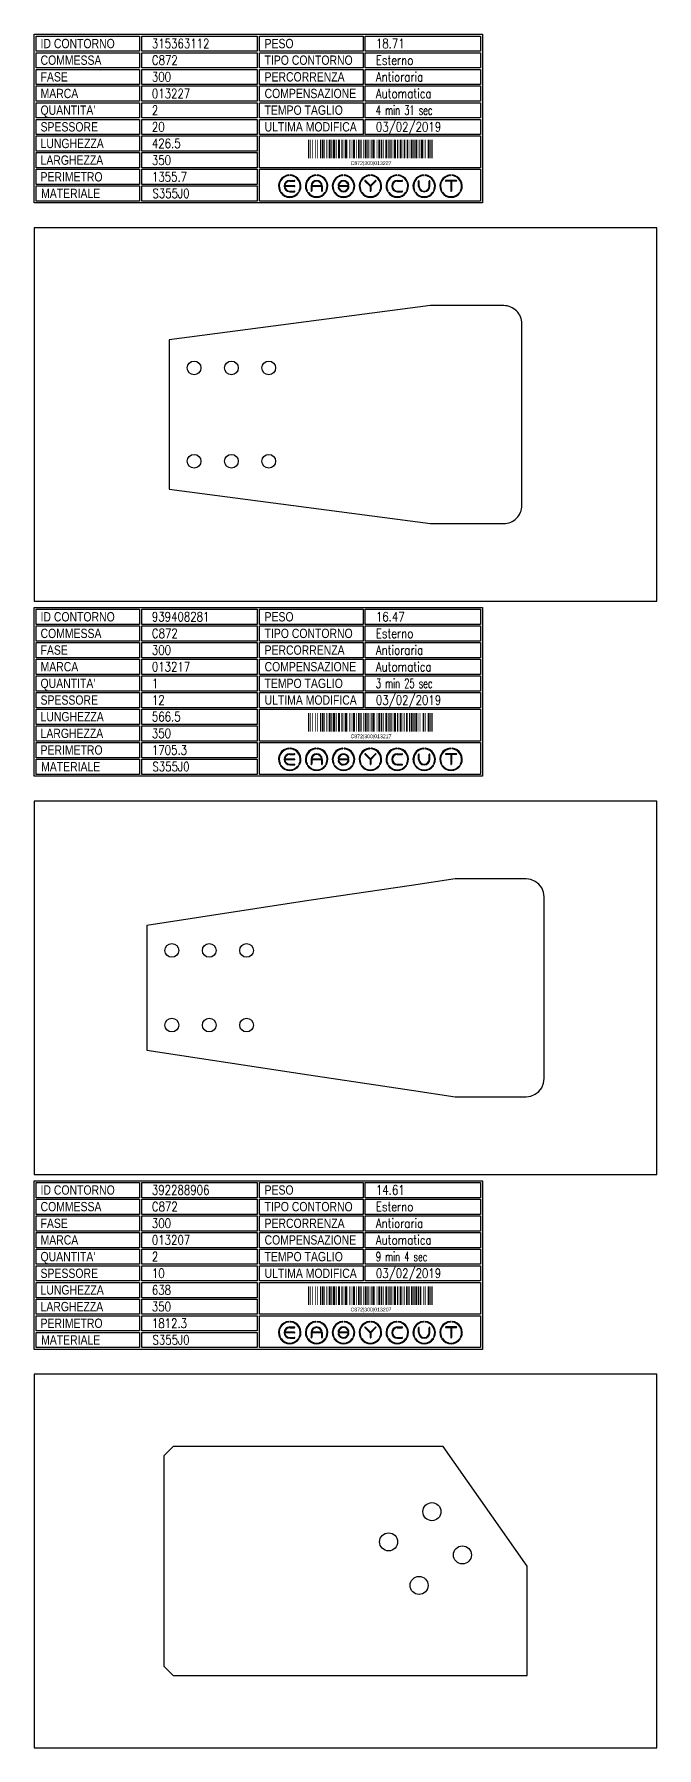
# Model space of a CAD drawing. Header units: millimetres. Extents: x 10000 to 53102, y 10000 to 35064.
# Drawn here: x 10000 to 11000, y 26175 to 28928 of the extents above; entities that cross this region are included whole.
import ezdxf
from ezdxf.enums import TextEntityAlignment as Align

# ---------------------------------------------------------------- set-up
doc = ezdxf.new("R2010")
doc.units = ezdxf.units.MM
doc.styles.add('EasyCutStyle', font='romans.shx', dxfattribs={"width": 0.8})
doc.styles.add('EasyCutStyle1', font='arial.ttf', dxfattribs={"width": 0.8})

# ---------------------------------------------------------------- blocks, each defined once
blk = doc.blocks.new('BlockShape01')
at = {"color": 253}
blk.add_lwpolyline([(0, 0), (720, 0), (720, -271), (0, -271)], close=True, dxfattribs=at)
at = {"color": 2}
for points in [[(3, -2.9), (169.3, -2.9), (169.3, -27.3), (3, -27.3)], [(3, -2.9), (169.3, -2.9), (169.3, -27.3), (3, -27.3)], [(361.9, -2.9), (528.3, -2.9), (528.3, -27.3), (361.9, -27.3)], [(3, -29.6), (169.3, -29.6), (169.3, -54), (3, -54)], [(361.9, -29.6), (528.3, -29.6), (528.3, -54), (361.9, -54)], [(3, -56.4), (169.3, -56.4), (169.3, -80.8), (3, -80.8)], [(361.9, -56.4), (528.3, -56.4), (528.3, -80.8), (361.9, -80.8)], [(3, -83.1), (169.3, -83.1), (169.3, -107.6), (3, -107.6)], [(3, -109.9), (169.3, -109.9), (169.3, -134.3), (3, -134.3)], [(361.9, -83.1), (528.3, -83.1), (528.3, -107.6), (361.9, -107.6)], [(361.9, -109.9), (528.3, -109.9), (528.3, -134.3), (361.9, -134.3)], [(3, -136.7), (169.3, -136.7), (169.3, -161.1), (3, -161.1)], [(361.9, -136.7), (528.3, -136.7), (528.3, -161.1), (361.9, -161.1)], [(3, -163.4), (169.3, -163.4), (169.3, -187.9), (3, -187.9)], [(3, -190.2), (169.3, -190.2), (169.3, -214.6), (3, -214.6)], [(3, -217), (169.3, -217), (169.3, -241.4), (3, -241.4)], [(3, -243.7), (169.3, -243.7), (169.3, -268.1), (3, -268.1)]]:
    blk.add_lwpolyline(points, close=True, dxfattribs=at)
at = {"color": 1}
for points in [[(172.7, -2.9), (358.1, -2.9), (358.1, -27.3), (172.7, -27.3)], [(531.6, -2.9), (717, -2.9), (717, -27.3), (531.6, -27.3)], [(172.7, -29.6), (358.1, -29.6), (358.1, -54), (172.7, -54)], [(531.6, -29.6), (717, -29.6), (717, -54), (531.6, -54)], [(172.7, -56.4), (358.1, -56.4), (358.1, -80.8), (172.7, -80.8)], [(531.6, -56.4), (717, -56.4), (717, -80.8), (531.6, -80.8)], [(172.7, -83.1), (358.1, -83.1), (358.1, -107.6), (172.7, -107.6)], [(172.7, -109.9), (358.1, -109.9), (358.1, -134.3), (172.7, -134.3)], [(531.6, -83.1), (717, -83.1), (717, -107.6), (531.6, -107.6)], [(531.6, -109.9), (717, -109.9), (717, -134.3), (531.6, -134.3)], [(172.7, -136.7), (358.1, -136.7), (358.1, -161.1), (172.7, -161.1)], [(531.6, -136.7), (717, -136.7), (717, -161.1), (531.6, -161.1)], [(172.7, -163.4), (358.1, -163.4), (358.1, -187.9), (172.7, -187.9)], [(361.9, -163.4), (717, -163.4), (717, -214.6), (361.9, -214.6)], [(172.7, -190.2), (358.1, -190.2), (358.1, -214.6), (172.7, -214.6)], [(172.7, -217), (358.1, -217), (358.1, -241.4), (172.7, -241.4)], [(361.9, -217), (717, -217), (717, -268.1), (361.9, -268.1)], [(172.7, -243.7), (358.1, -243.7), (358.1, -268.1), (172.7, -268.1)]]:
    blk.add_lwpolyline(points, close=True, dxfattribs=at)
at = {"color": 161, "style": 'EasyCutStyle1', "width": 0.8}
for s, p in [('ID CONTORNO', (10.1, -22.4)), ('PESO', (370, -22.4)), ('COMMESSA', (10.1, -49.1)), ('TIPO CONTORNO', (370, -49.1)), ('FASE', (10.1, -75.9)), ('PERCORRENZA', (370, -75.9)), ('MARCA', (10.1, -102.6)), ('COMPENSAZIONE', (370, -102.6)), ("QUANTITA'", (10.1, -129.4)), ('TEMPO TAGLIO', (370, -129.4)), ('SPESSORE', (10.1, -156.2)), ('ULTIMA MODIFICA', (370, -156.2)), ('LUNGHEZZA', (10.1, -182.9)), ('LARGHEZZA', (10.1, -209.7)), ('PERIMETRO', (10.1, -236.5)), ('MATERIALE', (11, -263.2))]:
    blk.add_text(s, height=15, dxfattribs=at).set_placement(p)
at = {"style": 'EasyCutStyle'}
for tag, p, width in [('IDSHAPE', (188.9, -22.4), 0.8), ('WEIGTHSHAPE', (548.8, -22.4), 0.8), ('ORDERSHAPE', (188.9, -49.1), 0.8), ('TYPESHAPE', (548.8, -49.1), 0.8), ('PHASESHAPE', (188.9, -75.9), 0.8), ('JOUSHAPE', (548.8, -75.9), 0.8), ('MKSHAPE', (188.9, -102.6), 0.8), ('COMPSHAPE', (548.8, -102.6), 0.8), ('QTASHAPE', (188.9, -129.4), 0.8), ('TIMECUTSHAPE', (548.8, -129.4), 0.65), ('TKSHAPE', (188.9, -156.2), 0.8), ('LASTMODIFYSHAPE', (548.8, -156.2), 0.8), ('LENGTHSHAPE', (188.9, -182.9), 0.8), ('HEIGHTSHAPE', (188.9, -209.7), 0.8), ('PERIMETERSHAPE', (188.9, -236.5), 0.8), ('MATSHAPE', (189.8, -263.2), 0.8)]:
    blk.add_attdef(tag, p, '', height=15, dxfattribs=dict(at, width=width))
blk = doc.blocks.new('Logo')
for color, points in [(140, [(-144.9, -7.2, -1), (-145.9, -7.6, -0.520567), (-131.2, 17.9, -1), (-131.1, 16.9, 0.520567)]), (256, [(-121.7, 0.5), (-137.5, 0.5, -0.394366), (-129.6, 7.9), (-121.7, 7.9, 1), (-121.7, 9), (-129.6, 9, 1), (-129.6, -9), (-121.7, -9, 1), (-121.7, -7.9), (-129.6, -7.9, -0.394366), (-137.5, -0.5), (-121.7, -0.5, 1)]), (140, [(-114.3, -7.2, 1), (-113.3, -7.6, 0.520567), (-128, 17.9, 0.916853), (-128.2, 16.9, 0.043377), (-128.1, 16.9, -0.520567)]), (140, [(-101.7, -7.2, -1), (-102.7, -7.6, -0.520567), (-88, 17.9, -1), (-87.9, 16.9, 0.520567)]), (140, [(-71.1, -7.2, 1), (-70.1, -7.6, 0.520567), (-84.8, 17.9, 1), (-84.9, 16.9, -0.520567)]), (140, [(-58.5, -7.2, -1), (-59.5, -7.6, -0.520567), (-44.8, 17.9, -1), (-44.7, 16.9, 0.520567)]), (256, [(-36.6, -0.5, -0.486114), (-35.5, -1.9, -0.776377), (-50.9, -2, 1), (-51.9, -2.3, 0.776377), (-34.5, -2.1, 0.486114), (-36.6, 0.5), (-49.8, 0.5, -0.486114), (-50.9, 1.9, -0.776377), (-35.5, 2, 1), (-34.5, 2.3, 0.776377), (-51.9, 2.1, 0.486114), (-49.8, -0.5)]), (140, [(-27.9, -7.2, 1), (-26.9, -7.6, 0.520567), (-41.6, 17.9, 1), (-41.7, 16.9, -0.520567)]), (140, [(-15.3, -7.2, -1), (-16.3, -7.6, -0.520567), (-1.6, 17.9, -1), (-1.5, 16.9, 0.520567)]), (256, [(0, 0.8), (-8.1, 8.8, 1), (-8.8, 8.1), (-0.5, -0.2), (-0.5, -7.9, 1), (0.5, -7.9), (0.5, -0.2), (8.8, 8.1, 1), (8.1, 8.8)]), (140, [(15.3, -7.2, 1), (16.3, -7.6, 0.520567), (1.6, 17.9, 1), (1.5, 16.9, -0.520567)]), (140, [(27.9, -7.2, -1), (26.9, -7.6, -0.520567), (41.6, 17.9, -1), (41.7, 16.9, 0.520567)]), (256, [(43.2, -9), (51.1, -9, 1), (51.1, -7.9), (43.2, -7.9, -1), (43.2, 7.9), (51.1, 7.9, 1), (51.1, 9), (43.2, 9, 1)]), (140, [(58.5, -7.2, 1), (59.5, -7.6, 0.520567), (44.8, 17.9, 1), (44.7, 16.9, -0.520567)]), (140, [(71.1, -7.2, -1), (70.1, -7.6, -0.520567), (84.8, 17.9, -1), (84.9, 16.9, 0.520567)]), (256, [(78.5, 0), (78.5, 7.9, 1), (77.4, 7.9), (77.4, 0, 1), (95.4, 0), (95.4, 7.9, 1), (94.3, 7.9), (94.3, 0, -1)]), (140, [(101.7, -7.2, 1), (102.7, -7.6, 0.520567), (88, 17.9, 1), (87.9, 16.9, -0.520567)]), (140, [(114.3, -7.2, -1), (113.3, -7.6, -0.520567), (128, 17.9, -1), (128.1, 16.9, 0.520567)]), (256, [(121.1, 9, 1), (121.1, 7.9), (129.1, 7.9), (129.1, -7.9, 1), (130.1, -7.9), (130.1, 7.9), (138.1, 7.9, 1), (138.1, 9)]), (140, [(144.9, -7.2, 1), (145.9, -7.6, 0.520567), (131.2, 17.9, 1), (131.1, 16.9, -0.520567)]), (140, [(-114.9, -10.3, 1), (-115.7, -9.7, -0.520567), (-143.5, -9.7, 1), (-144.3, -10.3, 0.520567)]), (140, [(-71.7, -10.3, 1), (-72.5, -9.7, -0.520567), (-100.3, -9.7, 1), (-101.1, -10.3, 0.520567)]), (140, [(-28.5, -10.3, 1), (-29.3, -9.7, -0.520567), (-57.1, -9.7, 1), (-57.9, -10.3, 0.520567)]), (140, [(14.7, -10.3, 1), (13.9, -9.7, -0.520567), (-13.9, -9.7, 1), (-14.7, -10.3, 0.520567)]), (140, [(57.9, -10.3, 1), (57.1, -9.7, -0.520567), (29.3, -9.7, 1), (28.5, -10.3, 0.520567)]), (140, [(101.1, -10.3, 1), (100.3, -9.7, -0.520567), (72.5, -9.7, 1), (71.7, -10.3, 0.520567)]), (140, [(144.3, -10.3, 1), (143.5, -9.7, -0.520567), (115.7, -9.7, 1), (114.9, -10.3, 0.520567)])]:
    blk.add_hatch(color=color).paths.add_polyline_path(points)
h = blk.add_hatch(color=256)
h.paths.add_polyline_path([(-78.5, -0.5), (-78.5, -7.9, 1), (-77.4, -7.9), (-77.4, 0, 1), (-95.4, 0), (-95.4, -7.9, 1), (-94.3, -7.9), (-94.3, -0.5)])
h.paths.add_polyline_path([(-94.3, 0.5, -0.933992), (-78.5, 0.5)], flags=16)
for p, q in [((-121.7, 0.5), (-137.5, 0.5)), ((-129.6, 9), (-121.7, 9)), ((-129.6, 7.9), (-121.7, 7.9)), ((-95.4, 0), (-95.4, -7.9)), ((-78.5, 0.5), (-94.3, 0.5)), ((-77.4, 0), (-77.4, -7.9)), ((-36.6, 0.5), (-49.8, 0.5)), ((-0.5, -0.2), (-8.8, 8.1)), ((0, 0.8), (-8.1, 8.8)), ((0, 0.8), (8.1, 8.8)), ((0.5, -0.2), (8.8, 8.1)), ((43.2, 9), (51.1, 9)), ((43.2, 7.9), (51.1, 7.9)), ((77.4, 0), (77.4, 7.9)), ((78.5, 0), (78.5, 7.9)), ((94.3, 0), (94.3, 7.9)), ((95.4, 0), (95.4, 7.9)), ((138.1, 9), (121.1, 9)), ((129.1, 7.9), (121.1, 7.9)), ((129.1, 7.9), (129.1, -7.9)), ((130.1, 7.9), (130.1, -7.9)), ((138.1, 7.9), (130.1, 7.9)), ((-121.7, -0.5), (-137.5, -0.5)), ((-129.6, -7.9), (-121.7, -7.9)), ((-129.6, -9), (-121.7, -9)), ((-94.3, -0.5), (-94.3, -7.9)), ((-78.5, -0.5), (-94.3, -0.5)), ((-78.5, -0.5), (-78.5, -7.9)), ((-36.6, -0.5), (-49.8, -0.5)), ((-0.5, -0.2), (-0.5, -7.9)), ((0.5, -0.2), (0.5, -7.9)), ((43.2, -7.9), (51.1, -7.9)), ((43.2, -9), (51.1, -9))]:
    blk.add_line(p, q)
at = {"color": 140}
for centre, radius, start, end in [((-129.6, 0), 18, 95, 205), ((-129.6, 0), 16.9, 95, 205), ((-131.1, 17.4), 0.54, 275, 95), ((-128.1, 17.4), 0.54, 85, 265), ((-129.6, 0), 16.9, 335, 85), ((-129.6, 0), 18, 335, 85), ((-86.4, 0), 18, 95, 205), ((-86.4, 0), 16.9, 95, 205), ((-87.9, 17.4), 0.54, 275, 95), ((-84.9, 17.4), 0.54, 85, 265), ((-86.4, 0), 16.9, 335, 85), ((-86.4, 0), 18, 335, 85), ((-43.2, 0), 18, 95, 205), ((-43.2, 0), 16.9, 95, 205), ((-44.7, 17.4), 0.54, 275, 95), ((-41.7, 17.4), 0.54, 85, 265), ((-43.2, 0), 16.9, 335, 85), ((-43.2, 0), 18, 335, 85), ((0, 0), 18, 95, 205), ((0, 0), 16.9, 95, 205), ((-1.5, 17.4), 0.54, 275, 95), ((1.5, 17.4), 0.54, 85, 265), ((0, 0), 16.9, 335, 85), ((0, 0), 18, 335, 85), ((43.2, 0), 18, 95, 205), ((43.2, 0), 16.9, 95, 205), ((41.7, 17.4), 0.54, 275, 95), ((44.7, 17.4), 0.54, 85, 265), ((43.2, 0), 16.9, 335, 85), ((43.2, 0), 18, 335, 85), ((86.4, 0), 18, 95, 205), ((86.4, 0), 16.9, 95, 205), ((84.9, 17.4), 0.54, 275, 95), ((87.9, 17.4), 0.54, 85, 265), ((86.4, 0), 16.9, 335, 85), ((86.4, 0), 18, 335, 85), ((129.6, 0), 18, 95, 205), ((129.6, 0), 16.9, 95, 205), ((128.1, 17.4), 0.54, 275, 95), ((131.1, 17.4), 0.54, 85, 265), ((129.6, 0), 16.9, 335, 85), ((129.6, 0), 18, 335, 85), ((-145.4, -7.4), 0.54, 205, 25), ((-143.9, -10), 0.54, 35, 215), ((-129.6, 0), 18, 215, 325), ((-129.6, 0), 16.9, 215, 325), ((-115.3, -10), 0.54, 325, 145), ((-113.8, -7.4), 0.54, 155, 335), ((-102.2, -7.4), 0.54, 205, 25), ((-100.7, -10), 0.54, 35, 215), ((-86.4, 0), 18, 215, 325), ((-86.4, 0), 16.9, 215, 325), ((-72.1, -10), 0.54, 325, 145), ((-70.6, -7.4), 0.54, 155, 335), ((-59, -7.4), 0.54, 205, 25), ((-57.5, -10), 0.54, 35, 215), ((-43.2, 0), 18, 215, 325), ((-43.2, 0), 16.9, 215, 325), ((-28.9, -10), 0.54, 325, 145), ((-27.4, -7.4), 0.54, 155, 335), ((-15.8, -7.4), 0.54, 205, 25), ((-14.3, -10), 0.54, 35, 215), ((0, 0), 18, 215, 325), ((0, 0), 16.9, 215, 325), ((14.3, -10), 0.54, 325, 145), ((15.8, -7.4), 0.54, 155, 335), ((27.4, -7.4), 0.54, 205, 25), ((28.9, -10), 0.54, 35, 215), ((43.2, 0), 18, 215, 325), ((43.2, 0), 16.9, 215, 325), ((57.5, -10), 0.54, 325, 145), ((59, -7.4), 0.54, 155, 335), ((70.6, -7.4), 0.54, 205, 25), ((72.1, -10), 0.54, 35, 215), ((86.4, 0), 18, 215, 325), ((86.4, 0), 16.9, 215, 325), ((100.7, -10), 0.54, 325, 145), ((102.2, -7.4), 0.54, 155, 335), ((113.8, -7.4), 0.54, 205, 25), ((115.3, -10), 0.54, 35, 215), ((129.6, 0), 18, 215, 325), ((129.6, 0), 16.9, 215, 325), ((143.9, -10), 0.54, 325, 145), ((145.4, -7.4), 0.54, 155, 335)]:
    blk.add_arc(centre, radius, start, end, dxfattribs=at)
for centre, radius, start, end in [((-129.6, 0), 9, 90, 270), ((-129.6, 0), 7.92, 90, 176.0904), ((-121.7, 8.5), 0.54, 270, 90), ((-121.7, 0), 0.54, 270, 90), ((-86.4, 0), 9, 0, 180), ((-86.4, 0), 7.92, 3.9096, 176.0904), ((-49.8, 1.6), 2.16, 166.2998, 270), ((-43.2, 0), 9, 15, 166.2998), ((-43.2, 0), 7.92, 15, 166.2998), ((-49.8, 1.6), 1.08, 166.2998, 270), ((-36.6, -1.6), 2.16, 346.2998, 90), ((-35, 2.2), 0.54, 195, 15), ((-8.5, 8.5), 0.54, 45, 225), ((8.5, 8.5), 0.54, 315, 135), ((43.2, 0), 9, 90, 270), ((43.2, 0), 7.92, 90, 270), ((51.1, 8.5), 0.54, 270, 90), ((77.9, 7.9), 0.54, 0, 180), ((86.4, 0), 9, 180, 0), ((86.4, 0), 7.92, 180, 0), ((94.9, 7.9), 0.54, 0, 180), ((121.1, 8.5), 0.54, 90, 270), ((138.1, 8.5), 0.54, 270, 90), ((-129.6, 0), 7.92, 183.9096, 270), ((-121.7, -8.5), 0.54, 270, 90), ((-94.9, -7.9), 0.54, 180, 0), ((-77.9, -7.9), 0.54, 180, 0), ((-51.4, -2.2), 0.54, 15, 195), ((-43.2, 0), 9, 195, 346.2998), ((-43.2, 0), 7.92, 195, 346.2998), ((-36.6, -1.6), 1.08, 346.2998, 90), ((0, -7.9), 0.54, 180, 0), ((51.1, -8.5), 0.54, 270, 90), ((129.6, -7.9), 0.54, 180, 0)]:
    blk.add_arc(centre, radius, start, end)
blk = doc.blocks.new('392288906_128', base_point=(359, -345))
at = {"linetype": 'Continuous'}
for points, const_width in [([(360, -345), (360, -315)], 2), ([(362.5, -345), (362.5, -315)], 1), ([(365.5, -345), (365.5, -315)], 1), ([(370.5, -345), (370.5, -315)], 1), ([(374.5, -345), (374.5, -315)], 1), ([(379, -345), (379, -315)], 2), ([(382.5, -345), (382.5, -315)], 3), ([(385.5, -345), (385.5, -315)], 1), ([(389, -345), (389, -315)], 2), ([(393.5, -345), (393.5, -315)], 3), ([(397, -345), (397, -315)], 2), ([(400.5, -345), (400.5, -315)], 3), ([(404, -345), (404, -315)], 2), ([(408.5, -345), (408.5, -315)], 3), ([(412.5, -345), (412.5, -315)], 1), ([(414.5, -345), (414.5, -315)], 1), ([(416.5, -345), (416.5, -315)], 1), ([(420, -345), (420, -315)], 4), ([(426, -345), (426, -315)], 2), ([(429.5, -345), (429.5, -315)], 1), ([(432.5, -345), (432.5, -315)], 3), ([(436.5, -345), (436.5, -315)], 1), ([(440.5, -345), (440.5, -315)], 3), ([(444, -345), (444, -315)], 2), ([(447.5, -345), (447.5, -315)], 1), ([(451.5, -345), (451.5, -315)], 3), ([(455, -345), (455, -315)], 2), ([(458.5, -345), (458.5, -315)], 1), ([(460.5, -345), (460.5, -315)], 1), ([(464, -345), (464, -315)], 4), ([(469.5, -345), (469.5, -315)], 1), ([(473.5, -345), (473.5, -315)], 3), ([(477, -345), (477, -315)], 2), ([(480.5, -345), (480.5, -315)], 1), ([(484.5, -345), (484.5, -315)], 3), ([(489, -345), (489, -315)], 2), ([(492, -345), (492, -315)], 2), ([(495.5, -345), (495.5, -315)], 1), ([(498.5, -345), (498.5, -315)], 3), ([(503, -345), (503, -315)], 2), ([(507.5, -345), (507.5, -315)], 3), ([(511.5, -345), (511.5, -315)], 1), ([(513.5, -345), (513.5, -315)], 1), ([(517.5, -345), (517.5, -315)], 3), ([(521, -345), (521, -315)], 2), ([(525.5, -345), (525.5, -315)], 3), ([(529, -345), (529, -315)], 2), ([(532.5, -345), (532.5, -315)], 3), ([(536, -345), (536, -315)], 2), ([(539.5, -345), (539.5, -315)], 3), ([(544.5, -345), (544.5, -315)], 1), ([(547, -345), (547, -315)], 2), ([(552.5, -345), (552.5, -315)], 3), ([(555.5, -345), (555.5, -315)], 1), ([(558, -345), (558, -315)], 2)]:
    blk.add_lwpolyline(points, dxfattribs=dict(at, const_width=const_width))
blk.add_text('C872|300|013207', height=6).set_placement((460, -355.5), align=Align.CENTER)
blk = doc.blocks.new('939408281_128', base_point=(323.3, -345))
at = {"linetype": 'Continuous'}
for points, const_width in [([(324.3, -345), (324.3, -315)], 2), ([(326.8, -345), (326.8, -315)], 1), ([(329.8, -345), (329.8, -315)], 1), ([(334.8, -345), (334.8, -315)], 1), ([(338.8, -345), (338.8, -315)], 1), ([(343.3, -345), (343.3, -315)], 2), ([(346.8, -345), (346.8, -315)], 3), ([(349.8, -345), (349.8, -315)], 1), ([(353.3, -345), (353.3, -315)], 2), ([(357.8, -345), (357.8, -315)], 3), ([(361.3, -345), (361.3, -315)], 2), ([(364.8, -345), (364.8, -315)], 3), ([(368.3, -345), (368.3, -315)], 2), ([(372.8, -345), (372.8, -315)], 3), ([(376.8, -345), (376.8, -315)], 1), ([(378.8, -345), (378.8, -315)], 1), ([(380.8, -345), (380.8, -315)], 1), ([(384.3, -345), (384.3, -315)], 4), ([(390.3, -345), (390.3, -315)], 2), ([(393.8, -345), (393.8, -315)], 1), ([(396.8, -345), (396.8, -315)], 3), ([(400.8, -345), (400.8, -315)], 1), ([(404.8, -345), (404.8, -315)], 3), ([(408.3, -345), (408.3, -315)], 2), ([(411.8, -345), (411.8, -315)], 1), ([(415.8, -345), (415.8, -315)], 3), ([(419.3, -345), (419.3, -315)], 2), ([(422.8, -345), (422.8, -315)], 1), ([(424.8, -345), (424.8, -315)], 1), ([(428.3, -345), (428.3, -315)], 4), ([(433.8, -345), (433.8, -315)], 1), ([(437.8, -345), (437.8, -315)], 3), ([(441.3, -345), (441.3, -315)], 2), ([(444.8, -345), (444.8, -315)], 1), ([(448.8, -345), (448.8, -315)], 3), ([(453.3, -345), (453.3, -315)], 2), ([(456.3, -345), (456.3, -315)], 2), ([(459.8, -345), (459.8, -315)], 1), ([(462.8, -345), (462.8, -315)], 3), ([(467.3, -345), (467.3, -315)], 2), ([(471.8, -345), (471.8, -315)], 3), ([(475.8, -345), (475.8, -315)], 1), ([(477.8, -345), (477.8, -315)], 1), ([(481.8, -345), (481.8, -315)], 3), ([(486.3, -345), (486.3, -315)], 2), ([(489.8, -345), (489.8, -315)], 3), ([(493.3, -345), (493.3, -315)], 2), ([(496.8, -345), (496.8, -315)], 3), ([(499.8, -345), (499.8, -315)], 1), ([(502.8, -345), (502.8, -315)], 1), ([(508.3, -345), (508.3, -315)], 2), ([(511.3, -345), (511.3, -315)], 2), ([(516.8, -345), (516.8, -315)], 3), ([(519.8, -345), (519.8, -315)], 1), ([(522.3, -345), (522.3, -315)], 2)]:
    blk.add_lwpolyline(points, dxfattribs=dict(at, const_width=const_width))
blk.add_text('C872|300|013217', height=6).set_placement((424.3, -355.5), align=Align.CENTER)
blk = doc.blocks.new('315363112_128', base_point=(253.2, -345))
at = {"linetype": 'Continuous'}
for points, const_width in [([(254.2, -345), (254.2, -315)], 2), ([(256.7, -345), (256.7, -315)], 1), ([(259.7, -345), (259.7, -315)], 1), ([(264.7, -345), (264.7, -315)], 1), ([(268.7, -345), (268.7, -315)], 1), ([(273.2, -345), (273.2, -315)], 2), ([(276.7, -345), (276.7, -315)], 3), ([(279.7, -345), (279.7, -315)], 1), ([(283.2, -345), (283.2, -315)], 2), ([(287.7, -345), (287.7, -315)], 3), ([(291.2, -345), (291.2, -315)], 2), ([(294.7, -345), (294.7, -315)], 3), ([(298.2, -345), (298.2, -315)], 2), ([(302.7, -345), (302.7, -315)], 3), ([(306.7, -345), (306.7, -315)], 1), ([(308.7, -345), (308.7, -315)], 1), ([(310.7, -345), (310.7, -315)], 1), ([(314.2, -345), (314.2, -315)], 4), ([(320.2, -345), (320.2, -315)], 2), ([(323.7, -345), (323.7, -315)], 1), ([(326.7, -345), (326.7, -315)], 3), ([(330.7, -345), (330.7, -315)], 1), ([(334.7, -345), (334.7, -315)], 3), ([(338.2, -345), (338.2, -315)], 2), ([(341.7, -345), (341.7, -315)], 1), ([(345.7, -345), (345.7, -315)], 3), ([(349.2, -345), (349.2, -315)], 2), ([(352.7, -345), (352.7, -315)], 1), ([(354.7, -345), (354.7, -315)], 1), ([(358.2, -345), (358.2, -315)], 4), ([(363.7, -345), (363.7, -315)], 1), ([(367.7, -345), (367.7, -315)], 3), ([(371.2, -345), (371.2, -315)], 2), ([(374.7, -345), (374.7, -315)], 1), ([(378.7, -345), (378.7, -315)], 3), ([(383.2, -345), (383.2, -315)], 2), ([(386.2, -345), (386.2, -315)], 2), ([(389.7, -345), (389.7, -315)], 1), ([(392.7, -345), (392.7, -315)], 3), ([(397.2, -345), (397.2, -315)], 2), ([(401.7, -345), (401.7, -315)], 3), ([(405.7, -345), (405.7, -315)], 1), ([(408.2, -345), (408.2, -315)], 2), ([(412.7, -345), (412.7, -315)], 3), ([(416.7, -345), (416.7, -315)], 1), ([(419.7, -345), (419.7, -315)], 3), ([(423.2, -345), (423.2, -315)], 2), ([(426.7, -345), (426.7, -315)], 3), ([(429.7, -345), (429.7, -315)], 1), ([(431.7, -345), (431.7, -315)], 1), ([(436.2, -345), (436.2, -315)], 4), ([(441.2, -345), (441.2, -315)], 2), ([(446.7, -345), (446.7, -315)], 3), ([(449.7, -345), (449.7, -315)], 1), ([(452.2, -345), (452.2, -315)], 2)]:
    blk.add_lwpolyline(points, dxfattribs=dict(at, const_width=const_width))
blk.add_text('C872|300|013227', height=6).set_placement((354.2, -355.5), align=Align.CENTER)

msp = doc.modelspace()

# ---------------------------------------------------------------- linework, layer by layer
for p, q in [((11000, 28617), (10000, 28617)), ((10000, 28617), (10000, 28017)), ((11000, 28017), (11000, 28617)), ((10000, 28017), (11000, 28017)), ((11000, 27696), (10000, 27696)), ((10000, 27696), (10000, 27096)), ((11000, 27096), (11000, 27696)), ((10000, 27096), (11000, 27096)), ((11000, 26775), (10000, 26775)), ((10000, 26775), (10000, 26175)), ((11000, 26175), (11000, 26775)), ((10000, 26175), (11000, 26175))]:
    msp.add_line(p, q)
at = {"color": 2}
msp.add_lwpolyline([(10636.8, 28142), (10754.3, 28142, 0.414214), (10783.3, 28171), (10783.3, 28463, 0.414214), (10754.3, 28492), (10636.8, 28492), (10216.8, 28437), (10216.8, 28197)], format="xyb", close=True, dxfattribs=at)
for points in [[(10676, 27221), (10790, 27221), (10797.5, 27222), (10804.5, 27225), (10810.5, 27229.5), (10815.5, 27235.5), (10818, 27242.5), (10819, 27250), (10819, 27542), (10818, 27549.5), (10815.5, 27556.5), (10810.5, 27562.5), (10804.5, 27567), (10797.5, 27570), (10790, 27571), (10676, 27571), (10606, 27560.5), (10441, 27536), (10181, 27496), (10181, 27296), (10441, 27256), (10606, 27231.5)], [(10223.3, 26291.3), (10791.8, 26291.3), (10791.8, 26466.8), (10656.8, 26658.8), (10223.3, 26658.8), (10208.3, 26643.8), (10208.3, 26306.3)]]:
    msp.add_lwpolyline(points, close=True, dxfattribs=at)
at = {"color": 4}
for centre, radius in [((10256.8, 28392), 11), ((10316.8, 28392), 11), ((10376.8, 28392), 11), ((10256.8, 28242), 11), ((10316.8, 28242), 11), ((10376.8, 28242), 11), ((10221, 27456), 11), ((10281, 27456), 11), ((10341, 27456), 11), ((10221, 27336), 11), ((10281, 27336), 11), ((10341, 27336), 11), ((10638.8, 26554.3), 14.5), ((10569.3, 26505.8), 14.5), ((10687.8, 26484.8), 14.5), ((10618.3, 26435.8), 14.5)]:
    msp.add_circle(centre, radius, dxfattribs=at)

# ---------------------------------------------------------------- block references
for p, values in [((10000, 28928), {'IDSHAPE': '315363112', 'ORDERSHAPE': 'C872', 'PHASESHAPE': '300', 'MKSHAPE': '013227', 'TKSHAPE': '20', 'LENGTHSHAPE': '426.5', 'HEIGHTSHAPE': '350', 'MATSHAPE': 'S355J0', 'LASTMODIFYSHAPE': '03/02/2019', 'PERIMETERSHAPE': '1355.7', 'WEIGTHSHAPE': '18.71', 'TYPESHAPE': 'Esterno', 'JOUSHAPE': 'Antioraria', 'COMPSHAPE': 'Automatica', 'TIMECUTSHAPE': '4 min 31 sec', 'QTASHAPE': '2'}), ((10000, 28007), {'IDSHAPE': '939408281', 'ORDERSHAPE': 'C872', 'PHASESHAPE': '300', 'MKSHAPE': '013217', 'TKSHAPE': '12', 'LENGTHSHAPE': '566.5', 'HEIGHTSHAPE': '350', 'MATSHAPE': 'S355J0', 'LASTMODIFYSHAPE': '03/02/2019', 'PERIMETERSHAPE': '1705.3', 'WEIGTHSHAPE': '16.47', 'TYPESHAPE': 'Esterno', 'JOUSHAPE': 'Antioraria', 'COMPSHAPE': 'Automatica', 'TIMECUTSHAPE': '3 min 25 sec', 'QTASHAPE': '1'}), ((10000, 27086), {'IDSHAPE': '392288906', 'ORDERSHAPE': 'C872', 'PHASESHAPE': '300', 'MKSHAPE': '013207', 'TKSHAPE': '10', 'LENGTHSHAPE': '638', 'HEIGHTSHAPE': '350', 'MATSHAPE': 'S355J0', 'LASTMODIFYSHAPE': '03/02/2019', 'PERIMETERSHAPE': '1812.3', 'WEIGTHSHAPE': '14.61', 'TYPESHAPE': 'Esterno', 'JOUSHAPE': 'Antioraria', 'COMPSHAPE': 'Automatica', 'TIMECUTSHAPE': '9 min 4 sec', 'QTASHAPE': '2'})]:
    msp.add_blockref('BlockShape01', p).add_auto_attribs(values)
for name, p in [('315363112_128', (10440, 28728.5)), ('Logo', (10540, 28684)), ('939408281_128', (10440, 27807.5)), ('Logo', (10540, 27763)), ('392288906_128', (10440, 26886.5)), ('Logo', (10540, 26842))]:
    msp.add_blockref(name, p)

doc.saveas('drawing.dxf')
